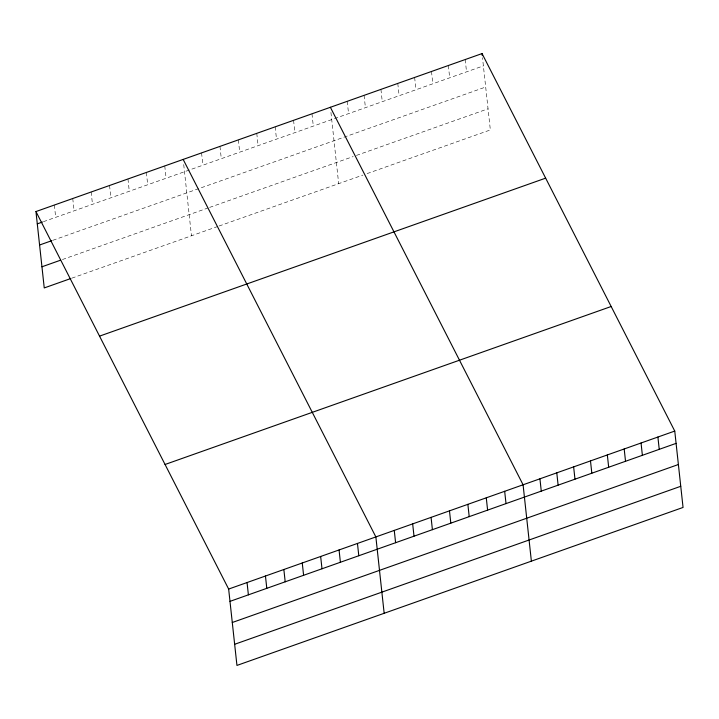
<?xml version="1.0" encoding="UTF-8"?>
<svg xmlns="http://www.w3.org/2000/svg" width="719" height="719" viewBox="0 0 719 719"><rect width="100%" height="100%" fill="white"/><g stroke="black" fill="none" stroke-linecap="round" stroke-linejoin="round"><path stroke-width="0.54" stroke-dasharray="3.6 2.7" d="M43.419 221.686L483.393 65.878M52.873 240.299L485.685 87.017M62.4 259.55L207.566 208.133M209.606 207.414L353.227 156.544M356.39 155.43L488.048 108.803M71.846 278.154L218.037 226.377M219.061 226.018L362.897 175.077M367.112 173.585L490.349 129.941L482.494 57.673M465.202 59.542L466.532 71.846M448.35 65.51L449.681 77.814M431.49 71.478L432.829 83.781M414.638 77.445L415.977 89.749M397.787 83.413L399.126 95.717M380.935 89.381L382.274 101.685M364.084 95.348L365.423 107.652M347.232 101.316L348.562 113.62M330.938 112.416L338.676 183.66M311.974 113.809L313.313 126.113M293.577 120.325L294.907 132.629M275.17 126.841L276.509 139.144M256.773 133.357L258.103 145.66M238.366 139.872L239.706 152.176M219.969 146.388L221.299 158.692M201.563 152.904L202.902 165.208M183.722 164.552L191.461 235.796M164.759 165.936L166.098 178.24M146.361 172.461L147.701 184.756M127.955 178.977L129.294 191.281M109.558 185.493L110.897 197.797M91.151 192.009L92.49 204.313M72.754 198.525L74.093 210.829M54.347 205.041L55.687 217.345"/><path stroke-width="1.08" d="M35.95 211.557L482.054 53.574L674.755 431.067L683.05 507.443L236.946 665.426L228.651 589.059L35.95 211.557L44.245 287.933L70.83 278.514M37.289 223.861L42.394 222.054M39.581 245.008L51.849 240.658M41.954 266.785L60.351 260.269M99.546 336.132L545.64 178.15M165.064 464.483L611.159 306.501M228.651 589.059L674.755 431.067M229.99 601.363L676.094 443.371M232.282 622.501L678.385 464.519M234.655 644.287L680.749 486.296M330.381 107.284L523.081 484.786L531.377 561.153M183.165 159.42L375.866 536.922L384.162 613.289M657.903 437.035L659.233 449.339M641.051 443.012L642.382 455.307M624.191 448.98L625.53 461.283M607.339 454.947L608.678 467.251M590.488 460.915L591.827 473.219M573.636 466.883L574.975 479.187M556.785 472.85L558.124 485.154M539.933 478.818L541.272 491.122M482.054 53.574L482.278 55.624M504.675 491.302L506.014 503.606M486.278 497.818L487.608 510.122M467.871 504.334L469.21 516.637M449.474 510.85L450.813 523.153M431.067 517.374L432.407 529.669M412.67 523.89L414.009 536.194M394.264 530.406L395.603 542.71M357.46 543.438L358.799 555.742M339.062 549.954L340.402 562.258M320.656 556.47L321.995 568.774M302.259 562.986L303.598 575.29M283.861 569.502L285.191 581.806M265.455 576.018L266.794 588.322M247.057 582.543L248.388 594.847"/></g></svg>
